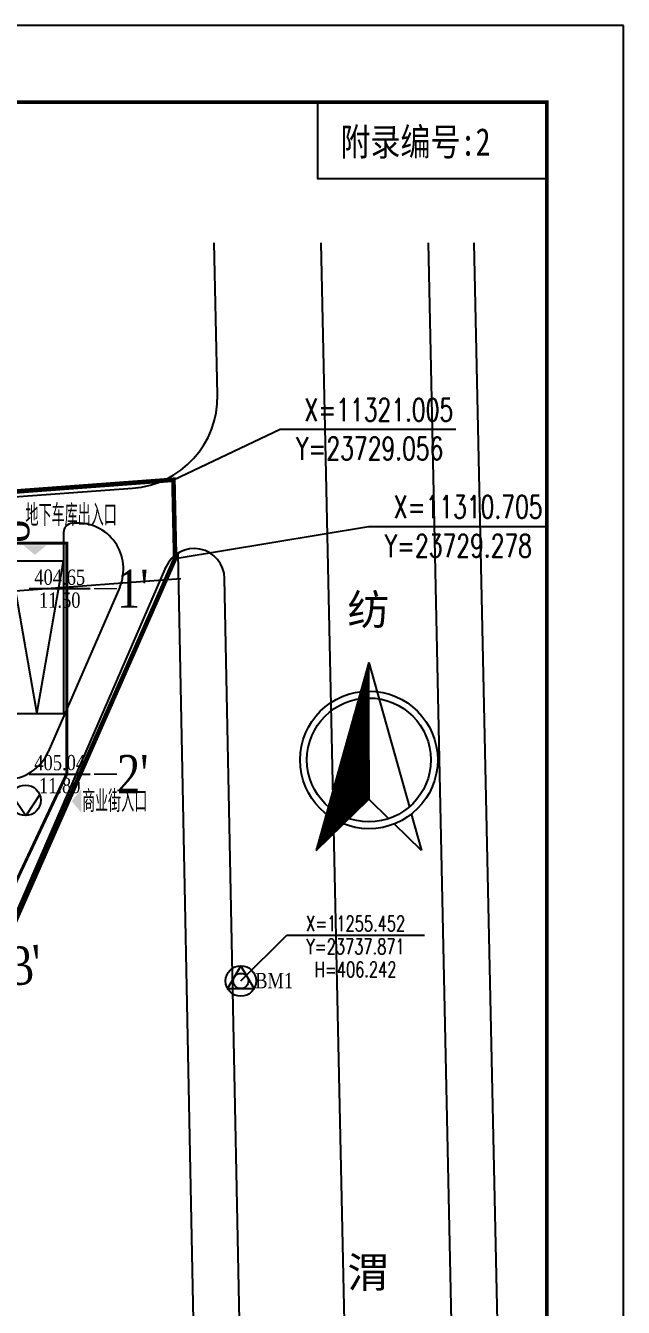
# Model space of a CAD drawing. Extents: x 23428 to 24977637, y 11095 to 11339778.
# Drawn here: x 23709.7 to 23787.9, y 11212.8 to 11380.4 of the extents above; entities that cross this region are included whole.
import ezdxf
from ezdxf.enums import TextEntityAlignment as Align

# ---------------------------------------------------------------- set-up
doc = ezdxf.new("R2010")
doc.units = 0
doc.header["$LTSCALE"] = 1000
for name, pattern in [('DOTE', [2.42, 2, -0.2, 0.02, -0.2]), ('HIDDEN', [0.375, 0.25, -0.125, 0, 0]), ('PHANTOM2', [1.25, 0.625, -0.125, 0.125, -0.125, 0.125, -0.125]), ('PMX', [13, 10, -1, 0, -1, 0, -1]), ('XX', [12, 10, -2])]:
    doc.linetypes.add(name, pattern=pattern)
for name, color, linetype in [('A-ANNO-DOTE', 8, 'Continuous'), ('A-ANNO-TXT', 7, 'Continuous'), ('G-ANNO-CODT', 7, 'Continuous'), ('KTD', 7, 'Continuous'), ('SURFACE', 6, 'Continuous'), ('勘探孔', 7, 'Continuous'), ('文字', 3, 'Continuous'), ('用地红线', 1, 'PHANTOM2'), ('绿线', 3, 'Continuous'), ('解坐标', 7, 'Continuous'), ('边框线及图例', 7, 'Continuous'), ('道路', 3, 'Continuous'), ('道路中线', 12, 'Continuous')]:
    doc.layers.add(name, color=color, linetype=linetype)
doc.styles.add('-黑体', font='SIMHEI.TTF', dxfattribs={"width": 0.8})
doc.styles.add('_TCH_DIM', font='SIMPLEX', dxfattribs={"bigfont": 'GBCBIG'})
doc.styles.add('DZNUM', font='TIMES.TTF')
doc.styles.add('HZDX', font='txt.shx', dxfattribs={"width": 0.7, "bigfont": 'hztxt.shx'})
doc.styles.add('STYLE1', font='SimSun.ttf')
doc.styles.add('宋体', font='SIMHEI.TTF')

# ---------------------------------------------------------------- blocks, each defined once
blk = doc.blocks.new('tl_bsk')
for p, q in [((0.03, -2.02), (-1.83, 0.77)), ((1.89, 0.77), (0.03, -2.02))]:
    blk.add_line(p, q)
blk.add_circle((0, 0), 2)
blk = doc.blocks.new('*X572')
at = {"color": 0, "linetype": 'Continuous'}
for p, q in [((186.72, 130.33), (186.92, 130.53)), ((186.79, 130.57), (186.92, 130.71)), ((186.86, 130.82), (186.92, 130.89)), ((185.96, 127.63), (186.92, 128.59)), ((186.03, 127.87), (186.92, 128.77)), ((186.1, 128.12), (186.92, 128.94)), ((186.17, 128.36), (186.92, 129.12)), ((186.24, 128.61), (186.92, 129.3)), ((186.31, 128.85), (186.92, 129.47)), ((186.38, 129.1), (186.92, 129.65)), ((186.44, 129.35), (186.92, 129.83)), ((186.51, 129.59), (186.92, 130)), ((186.58, 129.84), (186.92, 130.18)), ((186.65, 130.08), (186.92, 130.36)), ((185.27, 125.17), (186.93, 126.82)), ((185.34, 125.41), (186.93, 127)), ((185.41, 125.66), (186.93, 127.17)), ((185.48, 125.9), (186.93, 127.35)), ((185.55, 126.15), (186.93, 127.53)), ((185.62, 126.4), (186.93, 127.7)), ((185.69, 126.64), (186.92, 127.88)), ((185.75, 126.89), (186.92, 128.06)), ((185.82, 127.13), (186.92, 128.24)), ((185.89, 127.38), (186.92, 128.41)), ((184.51, 122.46), (186.93, 124.88)), ((184.58, 122.71), (186.93, 125.05)), ((184.65, 122.96), (186.93, 125.23)), ((184.72, 123.2), (186.93, 125.41)), ((184.79, 123.45), (186.93, 125.58)), ((184.86, 123.69), (186.93, 125.76)), ((184.93, 123.94), (186.93, 125.94)), ((185, 124.18), (186.93, 126.11)), ((185.06, 124.43), (186.93, 126.29)), ((185.13, 124.68), (186.93, 126.47)), ((185.2, 124.92), (186.93, 126.64)), ((183.75, 119.76), (186.93, 122.93)), ((183.82, 120.01), (186.93, 123.11)), ((183.89, 120.25), (186.93, 123.29)), ((183.96, 120.5), (186.93, 123.46)), ((184.03, 120.74), (186.93, 123.64)), ((184.1, 120.99), (186.93, 123.82)), ((184.17, 121.24), (186.93, 123.99)), ((184.24, 121.48), (186.93, 124.17)), ((184.31, 121.73), (186.93, 124.35)), ((184.37, 121.97), (186.93, 124.52)), ((184.44, 122.22), (186.93, 124.7)), ((183.06, 117.3), (186.93, 121.17)), ((183.13, 117.55), (186.93, 121.34)), ((183.2, 117.79), (186.93, 121.52)), ((183.27, 118.04), (186.93, 121.7)), ((183.34, 118.29), (186.93, 121.87)), ((183.41, 118.53), (186.93, 122.05)), ((183.48, 118.78), (186.93, 122.23)), ((183.55, 119.02), (186.93, 122.4)), ((183.62, 119.27), (186.93, 122.58)), ((183.68, 119.51), (186.93, 122.76)), ((182.31, 114.6), (186.93, 119.22)), ((182.37, 114.85), (186.93, 119.4)), ((182.44, 115.09), (186.93, 119.58)), ((182.51, 115.34), (186.93, 119.75)), ((182.58, 115.58), (186.93, 119.93)), ((182.65, 115.83), (186.93, 120.11)), ((182.72, 116.07), (186.93, 120.28)), ((182.79, 116.32), (186.93, 120.46)), ((182.86, 116.57), (186.93, 120.64)), ((182.93, 116.81), (186.93, 120.81)), ((182.99, 117.06), (186.93, 120.99)), ((181.62, 112.14), (186.93, 117.46)), ((181.68, 112.39), (186.93, 117.63)), ((181.75, 112.63), (186.93, 117.81)), ((181.82, 112.88), (186.93, 117.99)), ((181.89, 113.12), (186.93, 118.16)), ((181.96, 113.37), (186.93, 118.34)), ((182.03, 113.62), (186.93, 118.52)), ((182.1, 113.86), (186.93, 118.69)), ((182.17, 114.11), (186.93, 118.87)), ((182.24, 114.35), (186.93, 119.05)), ((180.86, 109.44), (186.92, 115.51)), ((180.93, 109.68), (186.92, 115.68)), ((180.99, 109.93), (186.92, 115.86)), ((181.06, 110.18), (186.92, 116.04)), ((181.13, 110.42), (186.93, 116.22)), ((181.2, 110.67), (186.93, 116.39)), ((181.27, 110.91), (186.93, 116.57)), ((181.34, 111.16), (186.93, 116.75)), ((181.41, 111.4), (186.93, 116.93)), ((181.48, 111.65), (186.93, 117.1)), ((181.55, 111.9), (186.93, 117.28)), ((180.17, 106.98), (186.92, 113.73)), ((180.24, 107.23), (186.92, 113.91)), ((180.3, 107.47), (186.92, 114.08)), ((180.37, 107.72), (186.92, 114.26)), ((180.44, 107.96), (186.92, 114.44)), ((180.51, 108.21), (186.92, 114.62)), ((180.58, 108.46), (186.92, 114.79)), ((180.65, 108.7), (186.92, 114.97)), ((180.72, 108.95), (186.92, 115.15)), ((180.79, 109.19), (186.92, 115.33)), ((179.41, 104.28), (186.91, 111.78)), ((179.48, 104.52), (186.91, 111.95)), ((179.55, 104.77), (186.91, 112.13)), ((179.61, 105.01), (186.91, 112.31)), ((179.68, 105.26), (186.91, 112.49)), ((179.75, 105.51), (186.91, 112.66)), ((179.82, 105.75), (186.91, 112.84)), ((179.89, 106), (186.91, 113.02)), ((179.96, 106.24), (186.91, 113.2)), ((180.03, 106.49), (186.91, 113.37)), ((180.1, 106.74), (186.91, 113.55)), ((179.27, 103.79), (186.91, 111.42)), ((179.34, 104.03), (186.91, 111.6)), ((184.12, 108.46), (186.9, 111.24))]:
    blk.add_line(p, q, dxfattribs=at)
blk = doc.blocks.new('tl_zbz')
at = {"linetype": 'Continuous'}
for p, q in [((0, 14.14), (-7.67, -13.16)), ((0, 14.14), (5.89, -6.85)), ((0, 0), (0, 14.14)), ((0, 0), (-0.02, -5.67)), ((-7.67, -13.16), (-0.04, -5.77)), ((2.9, -8.55), (0.03, -5.77)), ((7.66, -13.16), (3.62, -9.25)), ((6.16, -7.82), (7.66, -13.16))]:
    blk.add_line(p, q, dxfattribs=at)
for radius in [10, 9]:
    blk.add_circle((0, 0), radius, dxfattribs=at)
blk.add_blockref('*X572', (-186.93, -116.91), dxfattribs=at)

msp = doc.modelspace()

# ---------------------------------------------------------------- linework, layer by layer
at = {"layer": 'A-ANNO-DOTE'}
for points in [[(23729.057, 11321.005), (23567.642, 11309)], [(23730.021, 11308.041), (23568.606, 11296.036)]]:
    msp.add_lwpolyline(points, dxfattribs=at)
at = {"layer": 'G-ANNO-CODT', "color": 3}
for p, q in [((23729.057, 11321.005), (23743.006, 11327.63)), ((23743.006, 11327.63), (23765.996, 11327.63)), ((23729.279, 11310.705), (23754.583, 11314.914)), ((23754.583, 11314.914), (23777.683, 11314.914))]:
    msp.add_line(p, q, dxfattribs=at)
at = {"layer": 'KTD'}
for p, q in [((23710.191, 11306.766), (23718.191, 11306.766)), ((23710.185, 11282.512), (23718.185, 11282.512))]:
    msp.add_line(p, q, dxfattribs=at)
at = {"layer": 'KTD', "linetype": 'PMX', "ltscale": 0.025, "const_width": 0.2}
for points in [[(23718.691, 11306.767), (23721.691, 11306.767)], [(23718.685, 11282.512), (23721.685, 11282.512)]]:
    msp.add_lwpolyline(points, dxfattribs=at)
at = {"layer": 'SURFACE', "color": 5, "linetype": 'HIDDEN', "ltscale": 5, "const_width": 0.4}
msp.add_lwpolyline([(23575.437, 11216.118), (23683.875, 11216.118), (23715.137, 11282.598), (23715.137, 11312.718), (23634.237, 11312.718), (23634.237, 11310.718), (23609.037, 11310.718), (23575.437, 11306.118), (23575.437, 11216.118)], dxfattribs=at)
at = {"layer": '文字'}
for p, q in [((23737.871, 11255.452), (23743.881, 11261.462)), ((23743.881, 11261.462), (23761.881, 11261.462))]:
    msp.add_line(p, q, dxfattribs=at)
at = {"layer": '文字', "color": 251, "linetype": 'Continuous'}
for points in [[(23709.427, 11312.424), (23710.941, 11311.187), (23712.454, 11312.424)], [(23717, 11280.484), (23715.763, 11278.971), (23717, 11277.457)]]:
    msp.add_solid(points, dxfattribs=at)
at = {"layer": '用地红线', "ltscale": 5, "const_width": 0.6, "flags": 128}
msp.add_lwpolyline([(23567.642, 11309), (23729.057, 11321.005), (23729.279, 11310.705), (23681.596, 11202.512), (23683.225, 11126.828), (23572.184, 11126.745), (23521.328, 11126.707), (23520.465, 11208.016), (23565.231, 11208.016), (23564.818, 11280.801), (23567.642, 11280.894), (23567.642, 11309), (23729.057, 11321.005), (23729.279, 11310.705)], dxfattribs=at)
at = {"layer": '绿线', "color": 252}
msp.add_line((23773.512, 11114.705), (23768.398, 11352.002), dxfattribs=at)
at = {"layer": '解坐标'}
for p, q in [((23787.887, 11094.705), (23787.887, 11380.399)), ((23777.887, 11104.705), (23777.887, 11370.399))]:
    msp.add_line(p, q, dxfattribs=at)
at = {"layer": '解坐标', "color": 1}
msp.add_lwpolyline([(23737.871, 11257.452), (23736.139, 11254.452), (23739.603, 11254.452)], close=True, dxfattribs=at)
for radius in [2, 1]:
    msp.add_circle((23737.871, 11255.452), radius, dxfattribs=at)
at = {"layer": '边框线及图例', "linetype": 'XX'}
msp.add_lwpolyline([(23428.371, 11094.705), (23787.887, 11094.705), (23787.887, 11380.399), (23428.371, 11380.399)], close=True, dxfattribs=at)
at = {"layer": '边框线及图例', "const_width": 0.5}
msp.add_lwpolyline([(23452.203, 11104.705), (23777.887, 11104.705), (23777.887, 11370.399), (23452.203, 11370.399)], close=True, dxfattribs=at)
at = {"layer": '边框线及图例'}
msp.add_lwpolyline([(23747.887, 11370.399), (23747.887, 11360.399), (23777.887, 11360.399)], dxfattribs=at)
at = {"layer": '道路', "color": 252}
for p, q in [((23734.818, 11332.119), (23734.39, 11352.002)), ((23767.511, 11114.705), (23762.396, 11352.002)), ((23580.11, 11309.534), (23723.685, 11319.892)), ((23715.805, 11315.313), (23716.097, 11315.334)), ((23714.692, 11314.116), (23714.692, 11290.41)), ((23707.692, 11310.41), (23711.192, 11290.41)), ((23707.692, 11310.41), (23714.692, 11310.41)), ((23711.192, 11290.41), (23714.692, 11310.41)), ((23733.598, 11114.705), (23729.681, 11311.427)), ((23728.082, 11309.597), (23681.591, 11202.468)), ((23722.032, 11306.961), (23712.689, 11285.43)), ((23739.6, 11114.705), (23735.75, 11308.084))]:
    msp.add_line(p, q, dxfattribs=at)
msp.add_lwpolyline([(23714.692, 11290.41), (23707.692, 11290.41)], dxfattribs=at)
for centre, radius, start, end in [((23722.821, 11331.861), 12, 274.12623, 1.23476), ((23715.892, 11314.116), 1.2, 94.12623, 180), ((23716.528, 11309.35), 6, 336.54075, 94.12623), ((23731.751, 11308.004), 4, 1.1404, 156.54075), ((23707.185, 11287.818), 6, 270, 336.54075)]:
    msp.add_arc(centre, radius, start, end, dxfattribs=at)
at = {"layer": '道路中线', "color": 252, "linetype": 'DOTE', "ltscale": 5}
msp.add_line((23753.508, 11114.705), (23748.393, 11352.002), dxfattribs=at)

# ---------------------------------------------------------------- block references
at = {"layer": '勘探孔'}
msp.add_blockref('tl_bsk', (23709.708, 11279.081), dxfattribs=at)
at = {"layer": '边框线及图例', "xscale": 0.8999999985098839, "yscale": 0.900000000372529, "zscale": 0.9}
msp.add_blockref('tl_zbz', (23754.612, 11284.364), dxfattribs=at)

# ---------------------------------------------------------------- texts
at = {"layer": 'A-ANNO-TXT', "style": '_TCH_DIM', "width": 0.705882}
for s, p in [('X=11321.005', (23746.196, 11328.68)), ('Y=23729.056', (23745.096, 11323.605)), ('X=11310.705', (23757.883, 11315.964)), ('Y=23729.278', (23756.683, 11310.889))]:
    msp.add_text(s, height=2.975, dxfattribs=at).set_placement(p)
at = {"layer": 'KTD', "style": 'DZNUM', "width": 0.8}
for s, rotation, p in [("8'", 90, (23707.692, 11312.766)), ("1'", 0.00381, (23721.691, 11306.767)), ("2'", 359.99809, (23721.685, 11282.512)), ("3'", 5.48009, (23707.707, 11257.342))]:
    msp.add_text(s, height=5, rotation=rotation, dxfattribs=at).set_placement(p, align=Align.MIDDLE_LEFT)
for s, p in [('404.65', (23714.191, 11308.266)), ('11.50', (23714.191, 11305.266)), ('405.04', (23714.185, 11284.012)), ('11.80', (23714.185, 11281.012)), ('BM1', (23742.225, 11255.507))]:
    msp.add_text(s, height=2, dxfattribs=at).set_placement(p, align=Align.MIDDLE_CENTER)
at = {"layer": '文字', "color": 251, "style": 'STYLE1', "width": 0.5}
for s, rotation, p in [('地下车库出入口', 0.09125, (23709.72, 11315.21)), ('商业街入口', 359.90875, (23717.108, 11277.817))]:
    msp.add_text(s, height=2.5, rotation=rotation, dxfattribs=at).set_placement(p)
at = {"layer": '文字', "style": 'HZDX', "width": 0.7}
for s, p in [('X=11255.452', (23752.881, 11262.962)), ('Y=23737.871', (23752.881, 11259.962)), ('H=406.242', (23752.881, 11256.962))]:
    msp.add_text(s, height=2, dxfattribs=at).set_placement(p, align=Align.MIDDLE_CENTER)
at = {"layer": '文字', "color": 7, "linetype": 'Continuous', "insert": (23751.81, 11306.039), "char_height": 4, "width": 146.22634, "attachment_point": 1, "style": '宋体'}
msp.add_mtext('{\\fMicrosoft YaHei|b0|i0|c134|p34;纺\\P\\P\\P\\P\\P\\P\\P\\P\\P\\P\\P\\P\\P渭\\P\\P\\P\\P\\P\\P\\P\\P\\P\\P\\P\\P\\P\\P路}', dxfattribs=at)
at = {"layer": '边框线及图例', "style": '-黑体', "width": 0.8}
msp.add_text('附录编号:2', height=3.6, dxfattribs=at).set_placement((23750.887, 11363.399))

doc.saveas('drawing.dxf')
